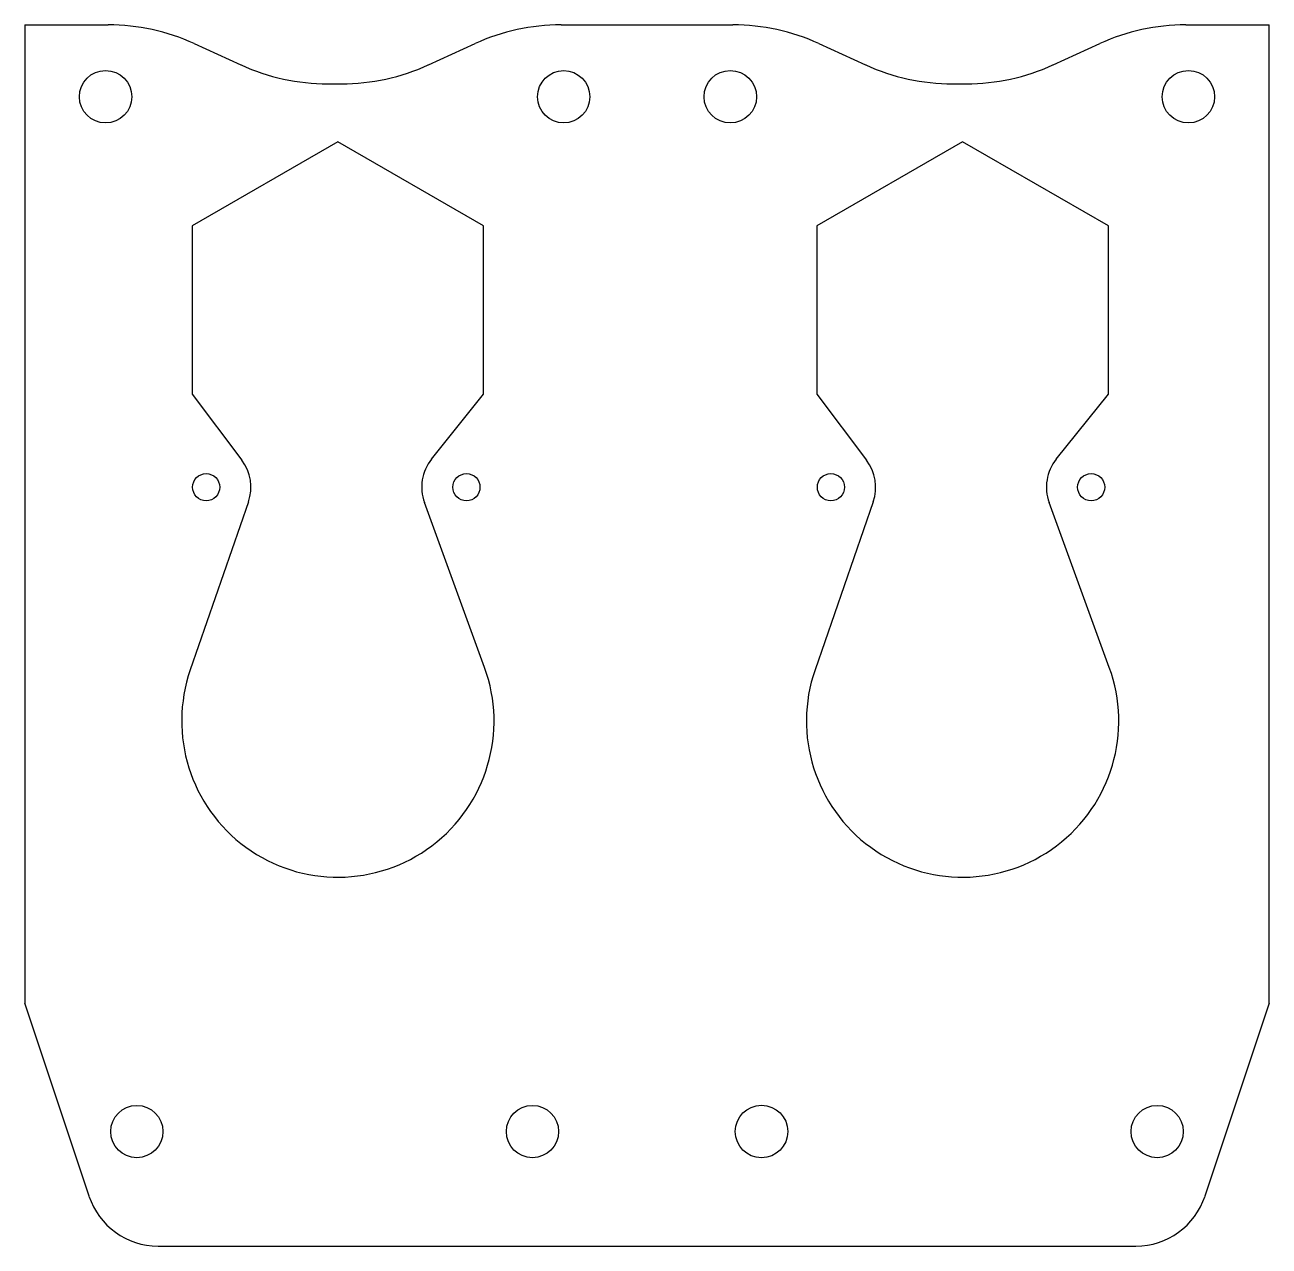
# Model space of a CAD drawing. Header units: millimetres. Extents: x -30 to 90, y -119 to -2.
import ezdxf

# ---------------------------------------------------------------- set-up
doc = ezdxf.new("R2010")
doc.units = ezdxf.units.MM

msp = doc.modelspace()

# ---------------------------------------------------------------- linework, layer by layer
at = {"color": 7, "linetype": 'Continuous', "lineweight": 25}
for p, q in [((-29.75, -2.1), (-29.75, -96.04)), ((-29.75, -2.1), (-21.75, -2.1)), ((21.75, -2.1), (38.25, -2.1)), ((81.75, -2.1), (89.75, -2.1)), ((89.75, -96.04), (89.75, -2.1)), ((-13.49, -3.9), (-9, -5.95)), ((9, -5.95), (13.49, -3.9)), ((46.51, -3.9), (51, -5.95)), ((69, -5.95), (73.49, -3.9)), ((-0.65, -7.76), (0.65, -7.76)), ((59.35, -7.76), (60.65, -7.76)), ((0.31, -13.33), (-13.69, -21.41)), ((14.31, -21.41), (0.31, -13.33)), ((60.31, -13.33), (46.31, -21.41)), ((74.31, -21.41), (60.31, -13.33)), ((-13.69, -21.41), (-13.69, -37.57)), ((14.31, -37.57), (14.31, -21.41)), ((46.31, -21.41), (46.31, -37.57)), ((74.31, -37.57), (74.31, -21.41)), ((-13.69, -37.57), (-8.91, -43.9)), ((9.31, -43.8), (14.31, -37.57)), ((46.31, -37.57), (51.09, -43.9)), ((69.31, -43.8), (74.31, -37.57)), ((-8.27, -47.9), (-13.86, -64.03)), ((14.4, -63.8), (8.62, -47.97)), ((51.73, -47.9), (46.14, -64.03)), ((74.4, -63.8), (68.62, -47.97)), ((-23.59, -114.57), (-29.75, -96.04)), ((89.75, -96.04), (83.59, -114.57)), ((-16.95, -119.36), (76.95, -119.36))]:
    msp.add_line(p, q, dxfattribs=at)
for centre, radius in [((-22, -9), 2.52), ((22, -9), 2.51), ((38, -9), 2.52), ((82, -9), 2.52), ((-12.34, -46.49), 1.3), ((12.66, -46.49), 1.3), ((47.66, -46.49), 1.3), ((72.66, -46.49), 1.3), ((-19, -108.36), 2.51), ((19, -108.36), 2.51), ((41, -108.36), 2.52), ((79, -108.36), 2.51)]:
    msp.add_circle(centre, radius, dxfattribs=at)
for centre, radius, start, end in [((-21.75, -22), 19.9, 65.4769, 90), ((21.75, -22), 19.9, 90, 114.5231), ((38.25, -22), 19.9, 65.4769, 90), ((81.75, -22), 19.9, 90, 114.5231), ((-0.65, 12.34), 20.1, 245.4769, 270), ((0.65, 12.34), 20.1, 270, 294.5231), ((59.35, 12.34), 20.1, 245.4769, 270), ((60.65, 12.34), 20.1, 270, 294.5231), ((-12.34, -46.49), 4.3, 340.898, 37.0856), ((12.66, -46.49), 4.3, 141.2122, 200.0556), ((47.66, -46.49), 4.3, 340.898, 37.0856), ((72.66, -46.49), 4.3, 141.2122, 200.0556), ((0.31, -68.94), 15, 160.898, 20.0556), ((60.31, -68.94), 15, 160.898, 20.0556), ((-16.95, -112.36), 7, 198.3838, 270), ((76.95, -112.36), 7, 270, 341.6162)]:
    msp.add_arc(centre, radius, start, end, dxfattribs=at)

doc.saveas('drawing.dxf')
